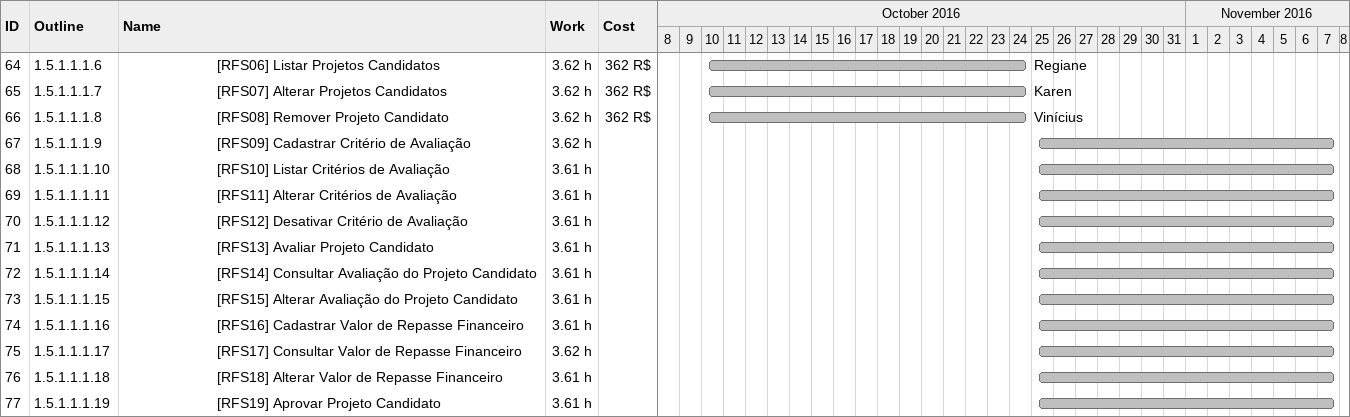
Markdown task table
| ID | WBS | Task | Start | Finish | Resources | Work (h) | Cost (R$) |
|---|---|---|---|---|---|---|---|
| 64 | 1.5.1.1.1.6 | [RFS06] Listar Projetos Candidatos | 2016-10-10 | 2016-10-24 | Regiane | 3.62 | 362 |
| 65 | 1.5.1.1.1.7 | [RFS07] Alterar Projetos Candidatos | 2016-10-10 | 2016-10-24 | Karen | 3.62 | 362 |
| 66 | 1.5.1.1.1.8 | [RFS08] Remover Projeto Candidato | 2016-10-10 | 2016-10-24 | Vinícius | 3.62 | 362 |
| 67 | 1.5.1.1.1.9 | [RFS09] Cadastrar Critério de Avaliação | 2016-10-25 | 2016-11-07 |  | 3.62 |  |
| 68 | 1.5.1.1.1.10 | [RFS10] Listar Critérios de Avaliação | 2016-10-25 | 2016-11-07 |  | 3.61 |  |
| 69 | 1.5.1.1.1.11 | [RFS11] Alterar Critérios de Avaliação | 2016-10-25 | 2016-11-07 |  | 3.61 |  |
| 70 | 1.5.1.1.1.12 | [RFS12] Desativar Critério de Avaliação | 2016-10-25 | 2016-11-07 |  | 3.61 |  |
| 71 | 1.5.1.1.1.13 | [RFS13] Avaliar Projeto Candidato | 2016-10-25 | 2016-11-07 |  | 3.61 |  |
| 72 | 1.5.1.1.1.14 | [RFS14] Consultar Avaliação do Projeto Candidato | 2016-10-25 | 2016-11-07 |  | 3.61 |  |
| 73 | 1.5.1.1.1.15 | [RFS15] Alterar Avaliação do Projeto Candidato | 2016-10-25 | 2016-11-07 |  | 3.61 |  |
| 74 | 1.5.1.1.1.16 | [RFS16] Cadastrar Valor de Repasse Financeiro | 2016-10-25 | 2016-11-07 |  | 3.61 |  |
| 75 | 1.5.1.1.1.17 | [RFS17] Consultar Valor de Repasse Financeiro | 2016-10-25 | 2016-11-07 |  | 3.62 |  |
| 76 | 1.5.1.1.1.18 | [RFS18] Alterar Valor de Repasse Financeiro | 2016-10-25 | 2016-11-07 |  | 3.61 |  |
| 77 | 1.5.1.1.1.19 | [RFS19] Aprovar Projeto Candidato | 2016-10-25 | 2016-11-07 |  | 3.61 |  |
